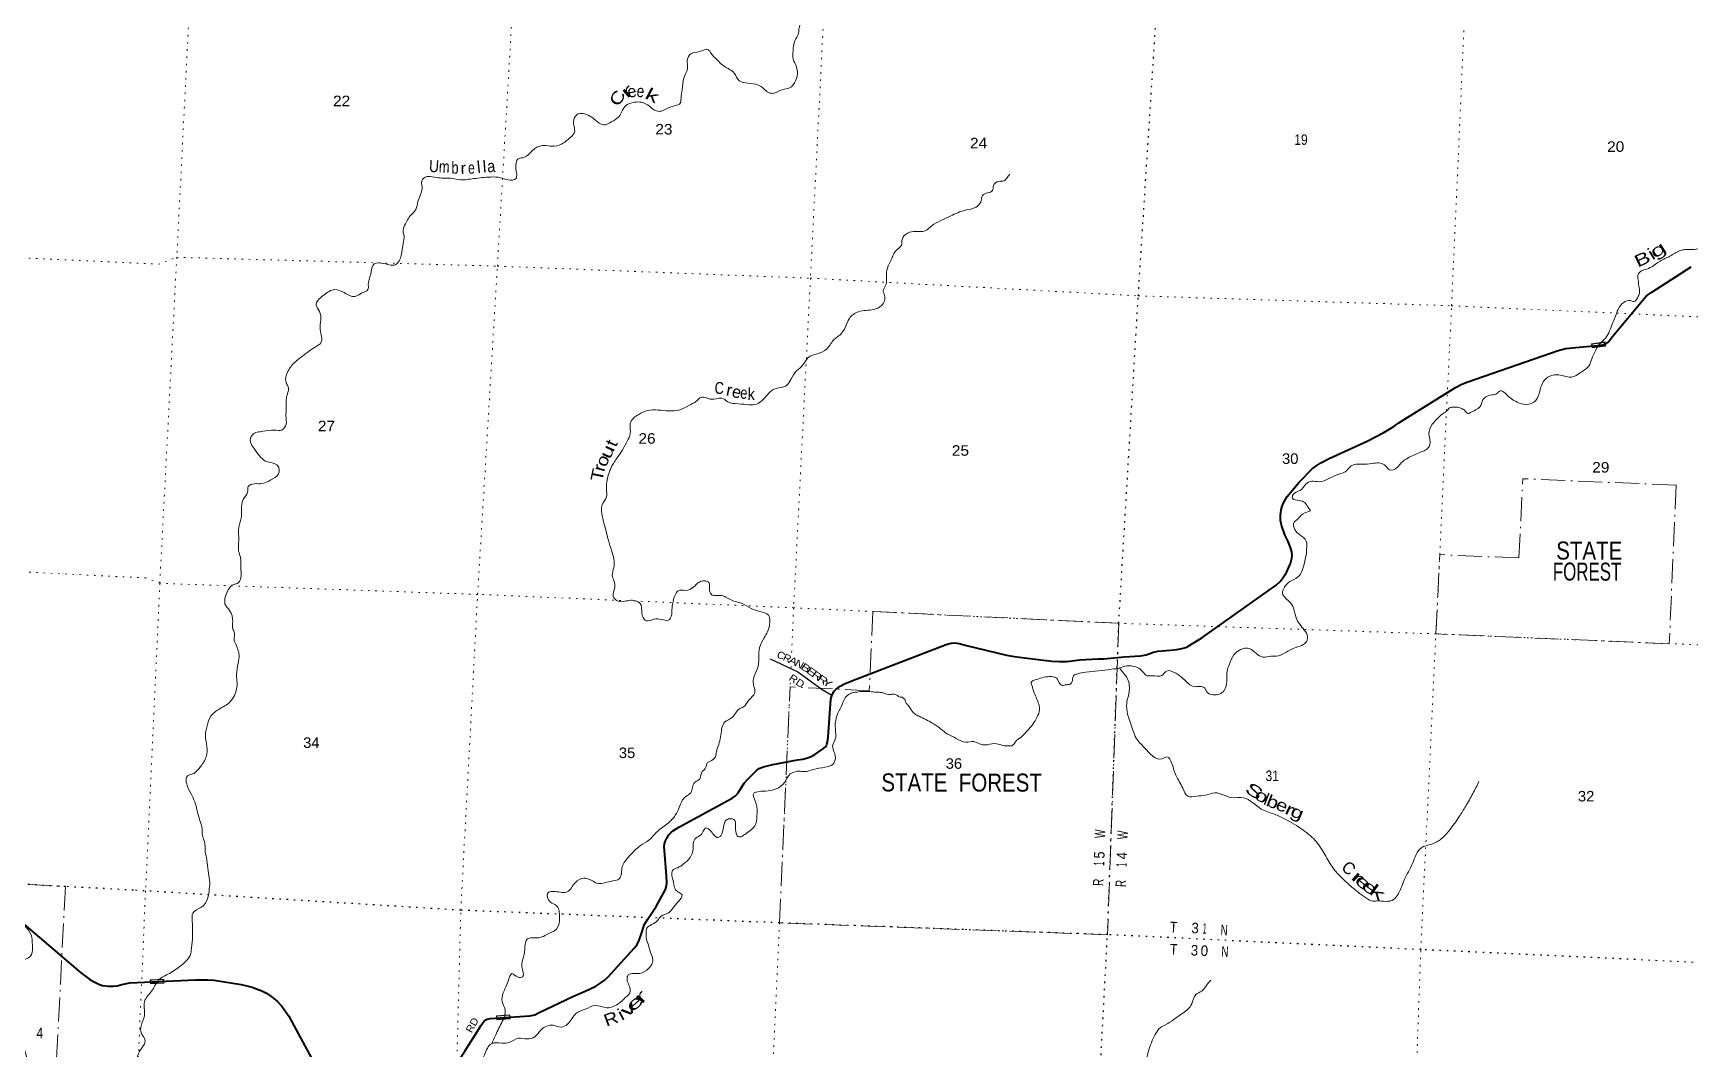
# Model space of a CAD drawing. Header units: feet. Extents: x -955330 to -733631, y 195788 to 387588.
# Drawn here: x -893358 to -865786, y 249886 to 266791 of the extents above; entities that cross this region are included whole.
import ezdxf
from ezdxf.enums import TextEntityAlignment as Align

# ---------------------------------------------------------------- set-up
doc = ezdxf.new("R2010")
doc.units = ezdxf.units.FT
doc.header["$LTSCALE"] = 80
doc.linetypes.add('DOT_DASHED', pattern=[7.7, 5, -1.2, 0.3, -1.2])
doc.linetypes.add('DOTTED', pattern=[1.5, 0.3, -1.2])
for name, color, linetype, lineweight in [('26', 7, 'Continuous', 40), ('29', 7, 'Continuous', 25), ('30', 7, 'Continuous', 35), ('39', 7, 'Continuous', 13), ('41', 7, 'Continuous', 13), ('44', 7, 'DOT_DASHED', 13), ('6', 7, 'DOTTED', 25), ('61', 7, 'Continuous', 13), ('7', 7, 'DOTTED', 13)]:
    doc.layers.add(name, color=color, linetype=linetype, lineweight=lineweight)
doc.layers.add('27', color=7, linetype='Continuous')

msp = doc.modelspace()

# ---------------------------------------------------------------- linework, layer by layer
at = {"layer": '26'}
for points in [[(-880637.64, 254693.88), (-880549.55, 254709.66), (-880485.22, 254725.23), (-880419.2, 254747.94), (-880378.97, 254766.52), (-880348.03, 254785.1), (-880220.11, 254873.87), (-880173.69, 254912.06), (-880157.18, 254933.74), (-880146.87, 254954.38), (-880137.58, 254990.51), (-880129.31, 255076.26), (-880079.68, 255706.52), (-880066.4, 255759.5), (-880049.9, 255800.79), (-880029.27, 255837.95), (-880000.51, 255868.93), (-879928.17, 255920.53), (-879853.62, 255959.88), (-879734.46, 256013.58), (-878165.1, 256613.9), (-878080.63, 256637.91), (-878014.61, 256642.04), (-877944.46, 256631.72), (-877824.84, 256597.94), (-877157.51, 256439.3), (-877062.47, 256420.12), (-876900.88, 256400.5), (-876406.39, 256337.54), (-876284.42, 256330.81), (-876156.75, 256335.48), (-875936.25, 256360.98), (-875635.81, 256375.73), (-875536.13, 256378.94), (-875199.97, 256411.63), (-874921, 256426.46), (-874835.31, 256445.92), (-874711.52, 256487.21), (-874639.43, 256505.83), (-874428.93, 256523.47), (-874323.65, 256534.69), (-874239.06, 256547.07), (-874175.01, 256567.61), (-874123.53, 256592.49), (-873906.46, 256724.27), (-872670.72, 257604.92), (-872604.02, 257667.01), (-872571.01, 257706.23), (-872496.74, 257813.58), (-872457.54, 257900.28), (-872434.85, 257962.22), (-872408.03, 258055.12), (-872405.96, 258094.34), (-872410.09, 258156.27), (-872426.23, 258215.08), (-872471.98, 258329.68), (-872526.11, 258439.36), (-872584.42, 258601.15), (-872597.15, 258678.62), (-872598.86, 258764.24), (-872587.97, 258856.01), (-872569.98, 258919.07), (-872548.31, 258973.78), (-872533.87, 258998.55), (-872488.32, 259076.16), (-872289.01, 259316.47), (-872072.23, 259539.9), (-871995.39, 259597.23), (-871925.24, 259640.58), (-871791.03, 259710.19), (-871158.16, 259997.38), (-870878.01, 260141.45), (-870714.18, 260245.45), (-870631.65, 260303.25), (-869683.73, 260894.51), (-869581.51, 260949.41), (-869478.2, 260989.12), (-867978.63, 261509.47), (-867850.53, 261541.89), (-867742.83, 261554.36), (-867264.96, 261599.42), (-867186.2, 261620.34), (-867144.11, 261644.98), (-867071.57, 261743.01), (-866575.44, 262340.84), (-866505.36, 262417.2), (-866420.48, 262481.96), (-865762.18, 262899.41)], [(-885935.24, 250223.27), (-885900.3, 250278.58), (-885849.2, 250345.17), (-885822.57, 250368.28), (-885799.87, 250380.67), (-885750.5, 250391.63), (-885091.07, 250437.34), (-885036.99, 250445.24), (-885010.16, 250453.49), (-884933.83, 250488.59), (-884377.34, 250757.42), (-884172.9, 250846.17), (-883995.66, 250930.83), (-883925.71, 250973.41), (-883855.36, 251021.67), (-883789.34, 251083.6), (-883353.38, 251560.03), (-883307.6, 251623.45), (-883271.32, 251694.04), (-883225.08, 251840.21), (-883186.4, 251949.13), (-883134.3, 252040.45), (-882988.43, 252256.16), (-882831.8, 252538.62), (-882815.54, 252596.81), (-882813.48, 252648.42), (-882818.58, 252766.35), (-882853.42, 253252.6), (-882848.55, 253298.71), (-882832.05, 253348.26), (-882807.29, 253404), (-882776.9, 253449.46), (-882741.27, 253486.57), (-882700.01, 253517.54), (-882612.52, 253574.03), (-881723.57, 254058.8), (-881669.46, 254096.6), (-881627.11, 254149.79), (-881526.03, 254305.24), (-881475.01, 254364.47), (-881342.85, 254495.71), (-881305.83, 254528.59), (-881275.4, 254550.77), (-881236.72, 254569.88), (-881200.24, 254580.77), (-881045.31, 254620.88), (-880637.64, 254693.88)], [(-894395.74, 252709.48), (-892567.83, 251154.56), (-892412.71, 251041.95), (-892344.63, 251000.66), (-892255.92, 250959.37), (-892206.41, 250942.86), (-892154.83, 250932.54), (-892109.44, 250928.41), (-892064.45, 250927.65), (-892027.47, 250928.76), (-891959.39, 250937.01), (-891882.02, 250955.12), (-891750.6, 250983.72)], [(-891750.6, 250983.72), (-890658.51, 251035.09), (-890454.71, 251036.85), (-890347.04, 251026.82), (-889896.4, 250954.63)], [(-889896.4, 250954.63), (-889802.37, 250935.99), (-889712.63, 250912.25), (-889638.36, 250885.41), (-889552.73, 250851.35), (-889475.37, 250811.09), (-889382.53, 250745.03), (-889299.14, 250680.43), (-889221.6, 250598.46), (-889101.48, 250429.92), (-888980.53, 250205.1)], [(-888980.53, 250205.1), (-888360.28, 249052.15), (-888262.23, 248909.78), (-888143.62, 248772.58), (-888064.17, 248701.27), (-888020.84, 248670.31), (-887975.45, 248645.54), (-887917.69, 248622.83), (-887870.23, 248612.51), (-887783.37, 248602.27), (-887719.62, 248604.25), (-887668.05, 248612.51), (-887573.99, 248642.17), (-887472.05, 248682.69), (-887353.96, 248746.29), (-886813.68, 249138.28), (-886635.92, 249294.62), (-886381.68, 249561.1), (-886298.33, 249662.59), (-886173.96, 249845.37), (-885935.24, 250223.27)]]:
    msp.add_lwpolyline(points, dxfattribs=at)
at = {"layer": '29'}
msp.add_lwpolyline([(-881091.3, 256376.04), (-880725.67, 256207.76), (-880631.68, 256158.19), (-880568.32, 256116.63), (-880224.1, 255868.74), (-880065.17, 255773.29)], dxfattribs=at)
at = {"layer": '39'}
for points in [[(-880309.49, 267594.24), (-880259.07, 267591.75), (-880178.83, 267660.82), (-880111.89, 267706.2), (-880004.91, 267702.93), (-879920.5, 267692.67), (-879785.18, 267690.04), (-879689.08, 267671.08), (-879627.75, 267603.12), (-879602.94, 267573.49), (-879577.01, 267525.55), (-879534.83, 267438.25), (-879521.48, 267340.21), (-879571.29, 267314.27), (-879678.57, 267311.46), (-879847.46, 267289.38), (-879960.49, 267252.36), (-880087.74, 267254.6), (-880154.48, 267213.27), (-880235.43, 267170.61), (-880336.96, 267120.85), (-880485.47, 267061.25), (-880571.04, 266966.06), (-880611.85, 266876.79), (-880620.29, 266787.93), (-880681.05, 266663.12), (-880711.45, 266498.26), (-880708.27, 266358.11), (-880653.98, 266229.64), (-880637.3, 266117.23), (-880687.46, 265961.46), (-880758.02, 265883.8), (-880895.25, 265847.98), (-881023.39, 265791.42), (-881111.92, 265799.86), (-881215, 265882.06), (-881335.52, 265938.74), (-881504.22, 265961.29), (-881605.47, 265998.75), (-881692.13, 266126.8), (-881858.45, 266238.5), (-881980.19, 266352.05), (-882072.39, 266449.94), (-882125.75, 266515.47), (-882268.83, 266484), (-882412.1, 266448.48), (-882471.96, 266341.88), (-882466.47, 266207.71), (-882529.13, 266044.44), (-882554.98, 265848.92), (-882575.81, 265714.02), (-882588.28, 265625.37), (-882667.12, 265584.64), (-882806.86, 265538.8), (-882900.02, 265494.71), (-882984.92, 265494.86), (-883106.05, 265579.97), (-883232.52, 265638.98), (-883353.72, 265640.91), (-883502.53, 265575.24), (-883559.47, 265486.76), (-883610.26, 265400), (-883733.85, 265312.79), (-883833.16, 265266.98), (-883939.05, 265292.5), (-884045.86, 265380.97), (-884148.33, 265434.73), (-884285.26, 265445.56), (-884350.89, 265385.91), (-884357.49, 265252.34), (-884353.52, 265128.38), (-884383.76, 265089.3), (-884529.42, 264964.63), (-884685.9, 264907.45), (-884818.7, 264920.1), (-884940.7, 264905.85), (-885070.45, 264816.91), (-885178.11, 264724.85), (-885290.83, 264693.91), (-885323.97, 264596.14), (-885320.61, 264500.61), (-885320.87, 264372.81), (-885455.58, 264347.01), (-885579.11, 264383.55), (-885742.26, 264395.68), (-886026.61, 264369.17), (-886134.5, 264354.22), (-886247.93, 264349.69), (-886382.25, 264372.56), (-886612.26, 264381.91), (-886748.59, 264404.88)], [(-877103.29, 264445.14), (-877142.2, 264394.31), (-877199.75, 264334.27), (-877285.26, 264322.26), (-877375.68, 264251.67), (-877391.89, 264169.29), (-877472.54, 264132.7), (-877557.53, 264090.24), (-877587.34, 263978.1), (-877664.15, 263896.69), (-877846.74, 263842.83), (-878085.89, 263749.16), (-878251.53, 263670.11), (-878401.24, 263586.22), (-878510.52, 263502.36), (-878705.22, 263489.67), (-878837, 263441.41), (-878898.77, 263336.94), (-878906.51, 263262.25), (-878991.59, 263177.19), (-879078.35, 263017.15), (-879139.71, 262880.19), (-879156.71, 262741.04), (-879155.78, 262678.1), (-879170.17, 262591.57), (-879210.98, 262502.29), (-879188.46, 262426.11), (-879239.33, 262256.18), (-879365.85, 262191.43), (-879624.48, 262153.5), (-879773.47, 262043.2), (-879845.72, 261890.55), (-879902.96, 261796), (-880040.16, 261679.02), (-880148.41, 261534.24), (-880305.98, 261454.8), (-880458.72, 261391.34), (-880547.72, 261267.93), (-880653.66, 261169.7), (-880749.81, 261024.32), (-880815.12, 260930.17), (-881032.8, 260861.81), (-881162.02, 260742.41), (-881344.49, 260609.42), (-881479.91, 260610.03), (-881673.22, 260625.68), (-881797.05, 260656.15), (-881895.18, 260715.78), (-881958.1, 260710.78), (-882087.97, 260700.98), (-882233.99, 260732.54), (-882332.78, 260656.28), (-882436.72, 260598.52), (-882596.32, 260519.18), (-882787.09, 260504.27), (-882956.3, 260516.7), (-883132.55, 260509.18), (-883279.34, 260443.41), (-883417.34, 260310.24), (-883422.48, 260288.18), (-883423.98, 260257.82), (-883420.4, 260125.77), (-883470.98, 260002.48), (-883548.98, 259856.21), (-883555.63, 259844.36), (-883644.92, 259714.88), (-883746.51, 259541.36), (-883809.96, 259321.33), (-883816.16, 259195.85), (-883816.12, 259074.12), (-883876.08, 258965.5), (-883892.96, 258787.79), (-883844.39, 258584.54), (-883783.21, 258350.22), (-883730.92, 258181.27), (-883693.56, 258037.4), (-883694.62, 257893.41), (-883719.08, 257766.8), (-883693.13, 257678.28), (-883676.86, 257557.77), (-883703.83, 257421.14), (-883623.14, 257336), (-883438.51, 257349.18), (-883255.08, 257297.5), (-883229.02, 257170.43), (-883216.89, 257088.67), (-883148.1, 257008.18), (-883027.31, 257038.72), (-882898.24, 257032.34), (-882787.62, 257020.78), (-882724.77, 257228.67)], [(-886748.59, 264404.88), (-886846.4, 264389.43), (-886892.96, 264306.52), (-886886.28, 264237.21), (-886909.12, 264102.41), (-886955.16, 263989.04), (-886990.11, 263854.84), (-887065.2, 263767.26), (-887175.05, 263590.1), (-887202.64, 263481.9), (-887185.68, 263416.14), (-887199.75, 263295.11), (-887232.05, 263091.79), (-887324.56, 262938.12), (-887519.79, 262955.89), (-887681.82, 262949.7), (-887740.75, 262780.17), (-887779.92, 262601.54), (-887785.84, 262522.71), (-887891.9, 262463.03), (-887999.77, 262407.5), (-888184.52, 262473.45), (-888335.69, 262523.53), (-888528.65, 262423.52), (-888647.79, 262263.04), (-888592.29, 262158.86), (-888578.78, 261859.95), (-888569.53, 261638.35), (-888676.49, 261560.46), (-888787.48, 261482.76), (-889021.15, 261295.5), (-889125.46, 261148.49), (-889149.81, 260983.33), (-889108.63, 260875.8), (-889139.74, 260737.34), (-889146.08, 260690.99), (-889148.57, 260599.82), (-889149.34, 260502.47), (-889148.8, 260390.86), (-889148.16, 260281.27), (-889215.48, 260187.22), (-889344.95, 260185.51), (-889529.98, 260164.23), (-889627.78, 260148.78), (-889708.73, 260106.12), (-889741.16, 259981.93), (-889679.72, 259875.42), (-889588.72, 259753.25), (-889499.66, 259673.78), (-889366.14, 259634.71), (-889289.29, 259594.39), (-889278.45, 259445.75), (-889404.26, 259354.59), (-889538.65, 259294.28), (-889680.32, 259291.15), (-889777.61, 259245.24), (-889790.49, 259148.49), (-889863.15, 259028.33), (-889889.81, 258857.19), (-889891.18, 258747.7), (-889932.36, 258569.17), (-889937.23, 258348.27), (-889937.88, 258171.79), (-889908.6, 258068.9), (-889900.26, 257869.67), (-889915.83, 257677.7), (-889958.46, 257633.14), (-890017.95, 257615.8), (-890111.39, 257525.06), (-890167.61, 257369.59), (-890165.26, 257294.41), (-890087.98, 257181.03), (-890036.49, 256995.89), (-890032.52, 256871.93), (-890005.47, 256805.67), (-890014.41, 256706.7), (-889980.9, 256607.66), (-889929.91, 256412.4), (-889955.68, 256259.48), (-889971.14, 256069.53), (-889964.96, 255990.1), (-890006.23, 255768.97), (-890082.42, 255659.13), (-890268.42, 255536.45), (-890401.48, 255421.3), (-890461.93, 255261.98), (-890490.71, 255088.93), (-890464.73, 254919.25), (-890479.3, 254747.52), (-890572.31, 254583.73), (-890678.96, 254471.33)], [(-864850.8, 263571.27), (-864947.79, 263531.43), (-865004.35, 263491.63), (-865098.72, 263463.83), (-865191.36, 263389.29), (-865253.67, 263355.85), (-865354.6, 263358.82), (-865440.09, 263306.24), (-865482.83, 263259.66), (-865553.4, 263222.57), (-865720.67, 263192.3), (-865860.43, 263187.04), (-865946.13, 263170.99), (-866116.41, 263080), (-866282.26, 262996.91), (-866420.37, 262902.29), (-866531.87, 262855.06), (-866608.29, 262822.32), (-866644.88, 262777.47), (-866647.37, 262686.29), (-866629.68, 262553.54), (-866626.62, 262451.95), (-866644.76, 262412.27), (-866713.8, 262324.39), (-866781.77, 262339.92), (-866886.42, 262308.58), (-866981.17, 262191.54), (-867023.08, 262079.99), (-867084.74, 261936.97), (-867135.92, 261801.54), (-867205.76, 261697.46), (-867312.5, 261583.04), (-867383.95, 261446.59), (-867436.54, 261323.4), (-867450.94, 261277.45), (-867584.31, 261156.23), (-867772.84, 261064.11), (-867869.04, 261081.05), (-867964.94, 261104.05), (-868117.7, 261081.17), (-868225.46, 260987.09), (-868278.55, 260853.78), (-868310.07, 260747.81), (-868383.75, 260647.99), (-868553.14, 260615.79), (-868690.29, 260663.15), (-868826.86, 260763.23), (-868900.49, 260827.74), (-868938.3, 260839.75), (-868997.28, 260791.95), (-869079.25, 260769.63), (-869207.19, 260717.12), (-869244.28, 260662.15), (-869263.71, 260596.16), (-869425.01, 260482.41), (-869482.58, 260462.94), (-869532.91, 260508.03), (-869581.73, 260542.91), (-869653.43, 260564.71), (-869709.9, 260567.51), (-869791.67, 260549.24), (-869838.84, 260494.76), (-869889.04, 260460.73), (-869964.95, 260397.53), (-870071.8, 260281.08), (-870130.22, 260121.67), (-870120.83, 260066.42), (-870124.51, 259910.38), (-870279.05, 259810.5), (-870479.68, 259718.98), (-870588.66, 259641.19), (-870653.06, 259565.25), (-870786.55, 259523.16), (-870842.33, 259580.7), (-870968.9, 259637.68), (-871078.5, 259628.9), (-871238.93, 259614.52), (-871422.14, 259589.09), (-871494.61, 259513.55), (-871627.18, 259449.1), (-871796.56, 259376.32), (-871958.89, 259323.49), (-872079.69, 259333.52), (-872175.16, 259283.46), (-872271.22, 259180.69), (-872389.98, 259109.47), (-872400.95, 259051.17), (-872283.67, 259010.88), (-872196.33, 258978.16), (-872141.35, 258904.43), (-872100.09, 258839.49)], [(-872100.09, 258839.49), (-872253.33, 258765.92), (-872319.56, 258694.13), (-872370.26, 258649.97), (-872360.14, 258527.74), (-872269.66, 258436.03), (-872171.41, 258337.84), (-872163.6, 258209.64), (-872167.61, 258128.68), (-872211.81, 257930.01), (-872247.67, 257818.17), (-872343.83, 257713.37), (-872472.67, 257642.65), (-872546.55, 257538.77), (-872565.68, 257478.85), (-872469.14, 257346.26), (-872380.46, 257218.12), (-872339.87, 257057.86), (-872282.16, 256957.62), (-872202.27, 256856.28), (-872146.87, 256750.07), (-872186.76, 256638.43), (-872313.19, 256575.7), (-872501.42, 256489.66), (-872631.88, 256427.13), (-872759.53, 256421.27), (-872891.62, 256407.52), (-873000.03, 256463.6), (-873127.12, 256551.04), (-873212.12, 256549.16), (-873282.19, 256522.19), (-873375.13, 256441.58), (-873453.93, 256279.11), (-873487.57, 256171.22), (-873493.76, 256005.16), (-873537.88, 255849.09), (-873615.6, 255790.04), (-873719.25, 255778.94), (-873808.7, 255809.74), (-873859.45, 255887.32), (-873938.82, 255917.62), (-874036.02, 255914.31), (-874217.47, 256047.04), (-874364.12, 256147.63), (-874492.18, 256174.25), (-874574.74, 256099.21), (-874730.53, 256096.77), (-874817.55, 256094.99), (-874890.98, 256163.54), (-874984.58, 256233.09), (-875086.43, 256258.42), (-875224.57, 256244.97), (-875321.26, 256211.2), (-875347.57, 256210.47), (-875467.66, 256194.1), (-875681.02, 256172.19), (-875886.41, 256147.86), (-875986.63, 256124.41), (-876036.24, 256102.52), (-876056.49, 256060.91), (-876063.43, 256002.42), (-876098, 255957.47), (-876161.22, 255946.39), (-876232.5, 255935.72), (-876295.95, 256001.75), (-876319.77, 256051.62), (-876365.15, 256074.15), (-876449.65, 256082.39), (-876565.91, 256061.77), (-876680.85, 256026.88), (-876715.73, 256016.43), (-876745.57, 255985.44), (-876739.7, 255940.52), (-876695.59, 255810.52), (-876622.12, 255620.23), (-876608.48, 255528.26), (-876648.67, 255410.55), (-876721.43, 255288.36), (-876818.19, 255171.41), (-876915.97, 255074.81), (-877010.93, 254994.29), (-877056.18, 254937.69), (-877121.42, 254926.72), (-877224.07, 254935.86), (-877323.71, 254965.13), (-877476.16, 254948.32), (-877577.2, 254949.26), (-877704.07, 255000.17), (-877838.07, 254988.54), (-877994.59, 255053.09), (-878140.72, 255123.22)], [(-882724.77, 257228.67), (-882673.92, 257439.18), (-882621.81, 257511.67), (-882512.41, 257516.4), (-882342.83, 257593.23), (-882312.99, 257624.21), (-882252.41, 257663.82), (-882170.94, 257676.02), (-882111.74, 257646.72), (-882101.91, 257518.42), (-882057.31, 257439.11), (-881897.99, 257431.23), (-881832.64, 257403.65), (-881672.49, 257330.81), (-881562.78, 257301.04), (-881407.26, 257216.25), (-881262.24, 257164.44), (-881121.76, 257102.71), (-881101.44, 256941.43), (-881190.9, 256726.74), (-881269.7, 256564.27), (-881281.85, 256400.54), (-881307.79, 256202.99), (-881370.06, 256047.82), (-881362.35, 255917.6), (-881347.29, 255813.38), (-881450.7, 255684.59), (-881534.86, 255577.17), (-881601.1, 255545.96), (-881725.48, 255401.98), (-881844.44, 255326.71), (-881911.62, 255112.94), (-881938.3, 254982.39), (-881978.49, 254864.67), (-882004.57, 254746.26), (-882093.17, 254671.52), (-882132.59, 254651.15), (-882171.99, 254549.63), (-882222.79, 254503.45), (-882263.28, 254379.67), (-882349.17, 254318.99), (-882414.15, 254149.76), (-882498.13, 254086.96), (-882604.14, 253905.55), (-882671.35, 253772.94), (-882790.9, 253644.95), (-882879.21, 253576.28), (-882969.83, 253501.64), (-883106.11, 253362.3), (-883252.29, 253268.09), (-883436.96, 253090.57), (-883552.66, 252917.76), (-883598.87, 252719.19), (-883752.83, 252672.03), (-883974.66, 252642.42), (-884061.39, 252687.29), (-884190.77, 252728.18), (-884333.93, 252654.11), (-884469, 252498.48), (-884664.82, 252504.11), (-884795.69, 252474.06), (-884756.12, 252334.14), (-884640.34, 252263.49), (-884606.03, 252180.64), (-884597.12, 252074.7), (-884600.82, 251999.82), (-884679.02, 251849.5), (-884751.31, 251818.58), (-884941.45, 251734.66), (-885138.67, 251711.95), (-885173.32, 251583.82), (-885195.85, 251414.51), (-885224.03, 251253.6), (-885212.07, 251086.64), (-885287.29, 251078.19), (-885391.47, 251138.12), (-885452.33, 251011.29), (-885534.65, 250818.56), (-885551.94, 250673.34), (-885503.8, 250543.14), (-885565.73, 250312.89), (-885671.54, 250094.95), (-885725.21, 249974.97)], [(-869296.57, 254334.76), (-869397.43, 254134.83), (-869516.95, 253925.69), (-869624.58, 253752.47), (-869787.55, 253523.16), (-869924.04, 253379.78), (-870084.03, 253292.34), (-870254.72, 253233.83), (-870401.15, 252971.23), (-870537.89, 252700.05), (-870651.74, 252441.93), (-870717.96, 252370.14), (-870996.06, 252347.37), (-871084.89, 252349.74), (-871150.04, 252381.37), (-871405.42, 252572.54), (-871581.33, 252735.43), (-871721.14, 252892.48), (-871861.48, 253120.56), (-872000.7, 253330.34), (-872227.35, 253530.23), (-872521.74, 253709.13), (-872697.63, 253790.86), (-872917.78, 253876.82), (-873211.77, 254063.81), (-873415.66, 254069.84), (-873688.85, 254146.25), (-873848.46, 254107.48), (-873996.78, 254092.5), (-874138.45, 254089.36), (-874224.71, 254225.51), (-874337.82, 254431.95), (-874406.65, 254634.19), (-874488.17, 254743.72), (-874566.4, 254715.13), (-874862.62, 254898.17), (-874998.39, 255055.02), (-875054.5, 255187.64), (-875142.32, 255455.74), (-875157.71, 255635.04), (-875114.83, 255847.97), (-875158.46, 256069.24), (-875224.94, 256155.72), (-875276.54, 256225.22)], [(-878140.72, 255123.22), (-878394.38, 255308.21), (-878611.21, 255420.38), (-878689.88, 255464.85), (-878764.23, 255555.77), (-878809.62, 255618.88), (-878841.9, 255661.05), (-878857.55, 255712.55), (-878859.57, 255712.65), (-878890.63, 255738.53), (-878931.07, 255738.5), (-878974.13, 255767), (-879057.94, 255789.41), (-879122.97, 255782.48), (-879230.57, 255814.18), (-879323.14, 255822.82), (-879439.91, 255832.65), (-879679.09, 255820.13), (-879763.17, 255795.89), (-879841.2, 255730.77), (-879893.39, 255615.68), (-879965.24, 255471.13), (-880001.5, 255351.19), (-880008.52, 255250.1), (-880000.31, 255129.99), (-880013.69, 255023.12), (-880053.18, 254919.57), (-880043.38, 254872.43), (-880006.22, 254724.51), (-880051.76, 254621.27), (-880181.52, 254572.9), (-880375.51, 254533.81), (-880520.7, 254500.41), (-880617.41, 254507.23), (-880715.61, 254483.68), (-880757.15, 254461.39), (-880853.09, 254320.06), (-880991.81, 254213.3), (-881167.55, 254175.33), (-881319.9, 254160.55), (-881365.57, 254136.44), (-881346.78, 254025.95), (-881325.48, 253966.06), (-881311.4, 253760.45), (-881347.74, 253597.91), (-881468.4, 253488.24), (-881629.41, 253421.13), (-881659.18, 253473.33), (-881666.99, 253601.53), (-881696.26, 253704.42), (-881746.18, 253717.03), (-881817.97, 253696.24), (-881870.36, 253577.1), (-881913.87, 253433.18), (-881955.81, 253402.79), (-882043.66, 253465.97), (-882106.9, 253536.05), (-882158.14, 253562.93), (-882205.41, 253506.43), (-882263.57, 253434.24), (-882347.24, 253377.52), (-882375.42, 253216.6), (-882425.18, 253068.93), (-882535.56, 252962.8), (-882635.66, 252900.8), (-882716.72, 252856.12), (-882728.71, 252818.17), (-882715.26, 252722.14), (-882691.22, 252595.17), (-882675.37, 252547.72), (-882627.16, 252500.7), (-882559.18, 252444.59), (-882618.94, 252340.02), (-882711.36, 252228.94), (-882786.05, 252149.46), (-882906.03, 252094.53), (-882966.2, 252022.43), (-883066.61, 251954.36), (-883146.45, 251893.39), (-883156.09, 251780.25), (-883154.16, 251737.55), (-883125.18, 251628.59), (-883078.14, 251476.13), (-883045.23, 251364.94), (-883152.87, 251191.73), (-883305.11, 251138.39), (-883447.48, 251121.09), (-883473.97, 251035.16), (-883441.97, 250946.34), (-883430.63, 250807.82), (-883500.49, 250744.32)], [(-890678.96, 254471.33), (-890807.6, 254404.65), (-890802.72, 254298.91), (-890730.26, 254128.96), (-890668, 253998.07), (-890615.2, 253798.66), (-890571.89, 253652.47), (-890546.45, 253553.83), (-890542.99, 253460.33), (-890498.66, 253293.8), (-890492.77, 253167.72), (-890465.1, 253032.45), (-890447.99, 252846.98), (-890421.02, 252697.54), (-890426.41, 252547.67), (-890456.71, 252384.83), (-890558.71, 252243.8), (-890701.15, 252143.32), (-890712.51, 252036.35), (-890704.8, 251906.12), (-890708.46, 251709.51), (-890728.06, 251517.74), (-890728.66, 251505.59), (-890887.4, 251280.13), (-891090.33, 251142.06), (-891273.91, 251027.38), (-891385.98, 250846.27), (-891505.61, 250675.68), (-891506.67, 250531.69), (-891512.58, 250412.28), (-891567.48, 250242.54), (-891547.07, 250123.86), (-891496.62, 250040.21), (-891587.2, 249843.84), (-891611.89, 249794.34), (-891633.42, 249645.27), (-891596.28, 249537.93), (-891505.21, 249498.94), (-891440.16, 249465.29), (-891429.25, 249399.82), (-891486.39, 249307.29), (-891477.67, 249156.73), (-891463.89, 248985.62), (-891536.53, 248784.3), (-891631.2, 248750.44), (-891699.12, 248644.24), (-891737.92, 248577.38), (-891796.59, 248578.84), (-891846.68, 248575.98)], [(-896580.36, 253427.92), (-896495.99, 253381.07), (-896439.81, 253335.73), (-896377.49, 253292.08), (-896278.29, 253258.55), (-896186.29, 253241.53), (-896079.14, 253205.56), (-896014.49, 253167.83), (-895994.24, 253130.46), (-895911.77, 253047.43), (-895840.54, 252981.12), (-895743.98, 252935.64), (-895607.26, 252885.99), (-895497.88, 252853.93), (-895393.38, 252844.31), (-895367.63, 252834.87), (-895297.15, 252831.1), (-895204.1, 252834.18), (-895097.59, 252824.45), (-895054.14, 252806), (-894779.85, 252722.79), (-894619.38, 252663.8), (-894468.56, 252613.4), (-894312.02, 252556.64), (-894141.81, 252491.09), (-894001.69, 252429.17), (-893875.23, 252299.43), (-893772.94, 252209.29), (-893681.78, 252099.58), (-893583.73, 252005.64), (-893495.01, 251926.3), (-893393.35, 251785.8), (-893370.31, 251609.18), (-893386.29, 251458.85), (-893456.54, 251390.03), (-893612.85, 251374.2), (-893802.45, 251378.3), (-893964.39, 251370.84), (-894149.96, 251413.02), (-894314.35, 251474.23), (-894470.36, 251541.04), (-894647.25, 251594.85), (-894787.87, 251531.82), (-894868.74, 251530.09), (-895016.58, 251560.18), (-895142.81, 251579.03), (-895187.95, 251565.32), (-895167.38, 251495.67), (-895074.2, 251385.86), (-894961.11, 251309.25), (-894782.43, 251327.92), (-894607.67, 251348.81), (-894408.54, 251334.12), (-894189.24, 251203.45), (-894039.66, 251014.02), (-893891.37, 250877.06), (-893748.59, 250750.49), (-893649.8, 250632.31), (-893589.69, 250546.44), (-893560.96, 250478.38), (-893555.31, 250355.11), (-893559.21, 250242.43), (-893543.82, 250112.59), (-893509.66, 249917.23), (-893469.46, 249759.86), (-893434.24, 249584.6), (-893416.08, 249430.42), (-893396.65, 249223.76), (-893365.46, 249048.72), (-893295.7, 248915.97), (-893211.84, 248782.47), (-893093.22, 248657.19), (-892957.65, 248508.82), (-892868.39, 248401.23), (-892782.95, 248297.88), (-892700.9, 248206.81), (-892643.34, 248111), (-892625.41, 248029.4), (-892599.41, 247832.47), (-892584.23, 247698.61), (-892566.81, 247530.35), (-892544.33, 247458.59), (-892534.15, 247421.76), (-892522.46, 247331.62)], [(-873756.15, 251029.22), (-873824.59, 250953.48), (-873908.65, 250848.08), (-874006.54, 250790.03), (-874076.97, 250633.24), (-874221.92, 250482.16), (-874368.5, 250379.85), (-874512.66, 250285.54), (-874597.75, 250241.06), (-874682.41, 250123.51), (-874794.95, 249851.13), (-874834.43, 249707.01), (-874882.9, 249626.22), (-875069.51, 249531.98), (-875269.1, 249338.97), (-875407.18, 249163.2), (-875571.96, 248897.46), (-875750.85, 248632.42), (-875948.8, 248390.63), (-876152.04, 248246.49), (-876435.82, 248067.79), (-876742.92, 247949.08), (-877040.46, 247860.32), (-877235.66, 247837.52), (-877599.49, 247879.86), (-877713.75, 247940.29), (-877898.41, 248008.26), (-878059.94, 248012.19), (-878280.24, 247931.79), (-878482.9, 247880.95), (-878634.94, 247831.67), (-878850.04, 247897.08), (-878960.06, 247920.79), (-879078.22, 247861.71), (-879231.58, 247826.69), (-879369, 247786.82), (-879540.29, 247716.17), (-879637.44, 247550.55), (-879684.07, 247384.47), (-879731.63, 247281.32), (-879725.15, 247207.96), (-879755.98, 247116.16), (-879784.77, 246983.68), (-879892.23, 246895.67), (-879979.61, 246865.23), (-880012.96, 246835.56)], [(-883500.49, 250744.32), (-883621.15, 250634.64), (-883810.3, 250570.96), (-883998.47, 250608.67), (-884173.49, 250544.29), (-884324.62, 250472.64), (-884462.7, 250296.88), (-884570.27, 250247.42), (-884702.18, 250278.29), (-884901.9, 250204.99), (-885006.83, 250086.42), (-885142.04, 250050.5), (-885278.88, 250063.36), (-885431.92, 249993.83), (-885559.87, 249981.9), (-885730.18, 249972.06), (-885846.38, 249789.13), (-885923.57, 249659.04), (-886097.77, 249529.7), (-886300.7, 249391.63), (-886377.51, 249310.22), (-886425.67, 249194.93), (-886534.05, 249129.28), (-886587.27, 249075.11), (-886610.74, 249009.32), (-886748.67, 248959.33), (-886767.07, 248832.42), (-886692.94, 248778.04), (-886622.34, 248733.97), (-886691.67, 248599.44), (-886834.32, 248494.91), (-886960.96, 248468.71), (-886998.9, 248559.85), (-887089.27, 248613.02), (-887180.97, 248434.96), (-887198.97, 248316.15), (-887128.96, 248219.36), (-887087.97, 248067.19), (-887116.76, 247934.71), (-887117.95, 247869.85), (-887040.29, 247805.14), (-886898.09, 247737.24), (-886993.02, 247575.58), (-887172.89, 247535.78), (-887349.84, 247473.52), (-887461.5, 247300.51), (-887525.57, 247153.65), (-887524.19, 247132.65)]]:
    msp.add_spline(points, degree=3, dxfattribs=at)
at = {"layer": '44'}
for p, q in [((-868630.26, 258055.64), (-868567.46, 259374.16)), ((-866014.84, 259266.81), (-868567.46, 259374.16)), ((-866014.84, 259266.81), (-866127.73, 256629.22)), ((-868630.26, 258055.64), (-869949.12, 258111.1))]:
    msp.add_line(p, q, dxfattribs=at)
for points in [[(-906727.1, 269271.5), (-906967.73, 263713.53), (-904318.01, 263582.75), (-904361.58, 262356.77), (-901654.12, 262131.92), (-901803.59, 259515.19), (-900515.44, 259484.12), (-900600.35, 258164.67), (-899281.22, 258098.12), (-899275.17, 257097.09), (-899244.03, 256853.6), (-899011.99, 256004.84), (-898815.17, 255718.77), (-898248.04, 254990.69), (-897906.01, 254707.25), (-895295.88, 252997.74), (-895012.28, 252928.52), (-894738.19, 252928.32), (-894449.01, 252846.78), (-894091.59, 252657.67), (-894048.47, 252653.42), (-892822.18, 252587.81), (-893009.4, 248903.43), (-891876.31, 247810.67)], [(-866127.73, 256629.22), (-870011.92, 256792.57), (-869949.12, 258111.1)], [(-879382.63, 257164.74), (-879441.78, 255846.06), (-880760.27, 255909.3)], [(-879382.63, 257164.74), (-875289.85, 256968.43), (-875477.55, 251785.92)], [(-875477.55, 251785.92), (-880936.39, 251982.9), (-880760.27, 255909.3)]]:
    msp.add_lwpolyline(points, dxfattribs=at)
at = {"layer": '6'}
for points in [[(-875752.69, 246668.19), (-875477.55, 251785.92), (-875289.85, 256968.43), (-874965.62, 262418.09), (-874627.51, 267698.66), (-874263.87, 272923.2), (-873933.56, 278331.98), (-873650.47, 282909.24), (-873382.23, 288166.9), (-873172.19, 292558.65)], [(-891689, 252527.18), (-892822.18, 252587.81), (-894048.47, 252653.42), (-894426.4, 252685.73)], [(-860964.49, 251116.79), (-865013.59, 251292.67), (-870263.92, 251536.14), (-875477.55, 251785.92), (-880936.39, 251982.9), (-886240.96, 252192.53), (-891689, 252527.18)]]:
    msp.add_lwpolyline(points, dxfattribs=at)
at = {"layer": '61'}
for p, q in [((-867420.52, 261618.81), (-867197.74, 261650.32)), ((-867197.74, 261650.32), (-867188.28, 261583.48)), ((-891408.65, 251036.5), (-891183.87, 251046.51)), ((-891183.87, 251046.51), (-891180.87, 250979.08)), ((-885647.88, 250434.78), (-885423.62, 250452.97)), ((-885423.62, 250452.97), (-885418.16, 250385.69))]:
    msp.add_line(p, q, dxfattribs=at)
for points in [[(-867188.28, 261583.48), (-867411.07, 261551.97), (-867420.52, 261618.81)], [(-867404.26, 261561.01), (-867411.47, 261612), (-867404.26, 261561.01)], [(-891180.87, 250979.08), (-891405.65, 250969.06), (-891408.65, 251036.5)], [(-885418.16, 250385.69), (-885642.43, 250367.5), (-885647.88, 250434.78)]]:
    msp.add_lwpolyline(points, dxfattribs=at)
for points in [[(-867404.26, 261561.01), (-867411.47, 261612), (-867204.54, 261641.27), (-867197.32, 261590.28)], [(-891398.01, 250977.41), (-891400.29, 251028.86), (-891191.5, 251038.15), (-891189.22, 250986.71)], [(-885635.1, 250376.12), (-885639.25, 250427.45), (-885430.94, 250444.34), (-885426.78, 250393.01)]]:
    msp.add_lwpolyline(points, close=True, dxfattribs=at)
at = {"layer": '7'}
msp.add_line((-880744.99, 256249.96), (-880748.59, 256169.59), dxfattribs=at)
for points in [[(-889258.49, 293194.29), (-889417.47, 288872.83), (-889667.58, 283695.43), (-890023.95, 279026.44), (-890418.8, 273661.43), (-890695.42, 268438.67), (-890967.65, 263059.48), (-891250.25, 257634.14), (-891487.34, 252515.03), (-891711.29, 247299.28)], [(-886373.15, 247086.92), (-886240.96, 252192.53), (-885960.62, 257449.59), (-885631.65, 262913.22), (-885318.77, 268255.9), (-884999.49, 273482.63), (-884694.7, 278866.3), (-884391.13, 283448.63), (-884126.9, 288625.34), (-883821.1, 292978.13)], [(-878566.03, 292770.48), (-878833.52, 288393.93), (-879063.15, 283181.03), (-879436.48, 278577.8), (-879811.67, 273201.68), (-880151.14, 268057.1), (-880421.67, 262712.31), (-880701.12, 257227.98), (-880736.17, 256446.57)], [(-870448.52, 246460.97), (-870263.92, 251536.14), (-870011.92, 256792.57), (-869751.82, 262253.52), (-869513.14, 267567.42), (-869205.17, 272810.93), (-868854.4, 278224.79), (-868554.8, 282604.43)], [(-908450.39, 263795.77), (-906967.73, 263713.53), (-906911.4, 263710.44), (-904318.01, 263582.75), (-901576.21, 263460.25), (-896308.68, 263176.41), (-891273.21, 262945.36)], [(-891273.21, 262945.36), (-890967.65, 263059.48), (-885631.65, 262913.22), (-880421.67, 262712.31), (-874965.62, 262418.09), (-869751.82, 262253.52), (-864575.8, 262019.81), (-860552.8, 261800.53)], [(-891481.55, 257725.21), (-896586.15, 257970.06), (-899281.22, 258098.12), (-900600.35, 258164.67), (-901861.3, 258224.07), (-907124.59, 258511.71), (-912528.19, 258742.35), (-915017.77, 258861.43)], [(-860762.31, 256363.42), (-864808.89, 256573.76), (-870011.92, 256792.57), (-875289.85, 256968.43), (-880701.12, 257227.98), (-885960.62, 257449.59), (-891250.25, 257634.14), (-891481.55, 257725.21)], [(-880757.21, 255977.53), (-880936.39, 251982.9), (-881167.26, 246881.04)]]:
    msp.add_lwpolyline(points, dxfattribs=at)

# ---------------------------------------------------------------- texts
at = {"layer": '27', "width": 1.1}
msp.add_text('RD', height=120, rotation=60.86, dxfattribs=at).set_placement((-886060.73, 250141))
at = {"layer": '30'}
for s, rotation, width, p in [('C', 335.286, 1.1, (-880936.5, 256381.85)), ('R', 335.286, 1.1, (-880832.59, 256334.02)), ('A', 335.286, 1.25, (-880734.76, 256288.01)), ('N', 331.193, 1.2, (-880633.58, 256236.36)), ('B', 326.738, 1.45, (-880530.98, 256176.11)), ('E', 324.24, 1.5, (-880436.13, 256109.78)), ('R', 324.24, 1.4, (-880347.53, 256045.98)), ('R', 324.24, 1.4, (-880252.12, 255979.14)), ('Y', 327.012, 1.45, (-880170.39, 255925.48))]:
    msp.add_text(s, height=120, rotation=rotation, dxfattribs=dict(at, width=width)).set_placement(p, align=Align.CENTER)
at = {"layer": '30', "width": 1.15}
msp.add_text('RD', height=120, rotation=326.238, dxfattribs=at).set_placement((-880791.28, 256032.38))
at = {"layer": '41'}
for s, rotation, width, p in [('C', 60.74, 1.3, (-883548.09, 265664.38)), ('r', 39.951, 2.05, (-883408.82, 265750.43)), ('e', 354.208, 0.85, (-883258.51, 265726.07)), ('k', 332.296, 1.6, (-883098.59, 265666.59)), ('U', 356.567, 0.85, (-886692.08, 264476.82)), ('m', 357.498, 0.8, (-886520.9, 264468.96)), ('b', 359.752, 0.8, (-886337.89, 264451.72)), ('e', 1.225, 0.75, (-886062.19, 264451.13)), ('a', 4.507, 0.9, (-885726.99, 264477.26)), ('B', 24.891, 1.45, (-866535.63, 262941.32)), ('i', 31.696, 1.35, (-866375.41, 263029.4)), ('g', 33.428, 1.7, (-866263.52, 263101.82)), ('C', 356.743, 0.8, (-881944.74, 260785.01)), ('r', 349.772, 1.05, (-881789.1, 260753.58)), ('e', 356.085, 0.8, (-881535.48, 260705.01)), ('k', 358.464, 0.9, (-881409.51, 260684.87)), ('t', 66.139, 1.2, (-883642.56, 259928.77)), ('o', 68.987, 1.2, (-883791.38, 259639.83)), ('u', 65.456, 1.45, (-883715.09, 259784.98)), ('T', 78.361, 1.25, (-883868.5, 259415.7)), ('r', 74.65, 1.2, (-883841.31, 259530.72)), ('S', 327.34, 1.6, (-873088.36, 254093.79)), ('o', 331.703, 1.4, (-872956.62, 254007.46)), ('b', 338.945, 1.3, (-872763.25, 253903.05)), ('e', 338.398, 1.25, (-872608.42, 253846.19)), ('r', 334.324, 1.5, (-872484.39, 253782.01)), ('g', 336.389, 1.4, (-872356.01, 253730.66)), ('r', 318.237, 2.1, (-871373.3, 252666.78)), ('e', 321.544, 1.75, (-871280.1, 252578.09)), ('e', 324.81, 1.65, (-871170.29, 252493.53)), ('k', 324.81, 1.85, (-871045.46, 252410.77)), ('v', 37.271, 1.85, (-883394.71, 250471.92)), ('e', 42.271, 1.95, (-883281.93, 250578.31)), ('r', 48.223, 2.1, (-883172.07, 250686.61)), ('R', 19.679, 1.2, (-883708.5, 250294.91)), ('i', 28.023, 1.25, (-883530.7, 250369.2))]:
    msp.add_text(s, height=200, rotation=rotation, dxfattribs=dict(at, width=width)).set_placement(p, align=Align.CENTER)
for s, rotation, p in [('e', 10.83, (-883375.84, 265725.37)), ('r', 1.784, (-886196.76, 264444.39)), ('l', 6.144, (-885931.83, 264463.8)), ('l', 4.507, (-885838.56, 264471.09)), ('e', 348.868, (-881667.63, 260722.86)), ('l', 338.568, (-872866.61, 253948.23)), ('C', 318.238, (-871529.15, 252820.19))]:
    msp.add_text(s, height=200, rotation=rotation, dxfattribs=at).set_placement(p, align=Align.CENTER)
at = {"layer": '44'}
for s, width, p in [('STATE ', 0.85, (-868009.63, 258029.59)), ('FOREST', 0.7, (-868066.02, 257679.79)), ('STATE  FOREST', 0.85, (-879241.27, 254170.54))]:
    msp.add_text(s, height=300, rotation=359.919, dxfattribs=dict(at, width=width)).set_placement(p)
at = {"layer": '6'}
for s, rotation, width, p in [('W', 87.926, 0.65, (-875514.57, 253461.35)), ('W', 87.926, 0.65, (-875139.85, 253442.38)), ('5', 87.926, 0.9, (-875527.33, 253109.52)), ('4', 87.926, 0.9, (-875152.59, 253098.62)), ('1', 87.926, 0.45, (-875532.49, 252966.99)), ('1', 87.926, 0.45, (-875157.76, 252948.01)), ('R', 87.926, 0.7, (-875543.79, 252655.1)), ('R', 87.926, 0.7, (-875169.05, 252636.12)), ('T', 357.257, 0.9, (-874381.82, 251826.04)), ('3', 357.257, 0.95, (-874023.54, 251809.45)), ('1', 357.257, 0.5, (-873863.7, 251802.96)), ('N', 357.257, 0.7, (-873539.61, 251774.55)), ('T', 357.257, 0.9, (-874380.45, 251456.17)), ('3', 357.257, 0.95, (-874034.3, 251439.58)), ('0', 357.257, 0.95, (-873869.12, 251431.67)), ('N', 357.257, 0.7, (-873527.78, 251415.32))]:
    msp.add_text(s, height=175, rotation=rotation, dxfattribs=dict(at, width=width)).set_placement(p, align=Align.CENTER)
at = {"layer": '7'}
for s, width, p in [('22', 1.1, (-888367.34, 265574.49)), ('23', 1.1, (-883003.67, 265103.82)), ('24', 1.1, (-877766.86, 264873.18)), ('19', 0.85, (-872367.82, 264931.16)), ('20', 1.1, (-867163.57, 264814.6)), ('27', 1.1, (-888619.55, 260164.81)), ('26', 1.1, (-883284.72, 259957.73)), ('25', 1.1, (-878068.66, 259757.75)), ('30', 1.05, (-872573.28, 259621.35)), ('29', 1.1, (-867410.96, 259476.93)), ('34', 1.05, (-888864.54, 254894.97)), ('35', 1.05, (-883610.22, 254725.83)), ('36', 1.05, (-878170.48, 254546.99)), ('31', 0.85, (-872847.93, 254343.13)), ('32', 1.05, (-867648.68, 254003.85)), ('4', 0.85, (-893302.09, 250062.38))]:
    msp.add_text(s, height=175, dxfattribs=dict(at, width=width)).set_placement(p)

doc.saveas('drawing.dxf')
